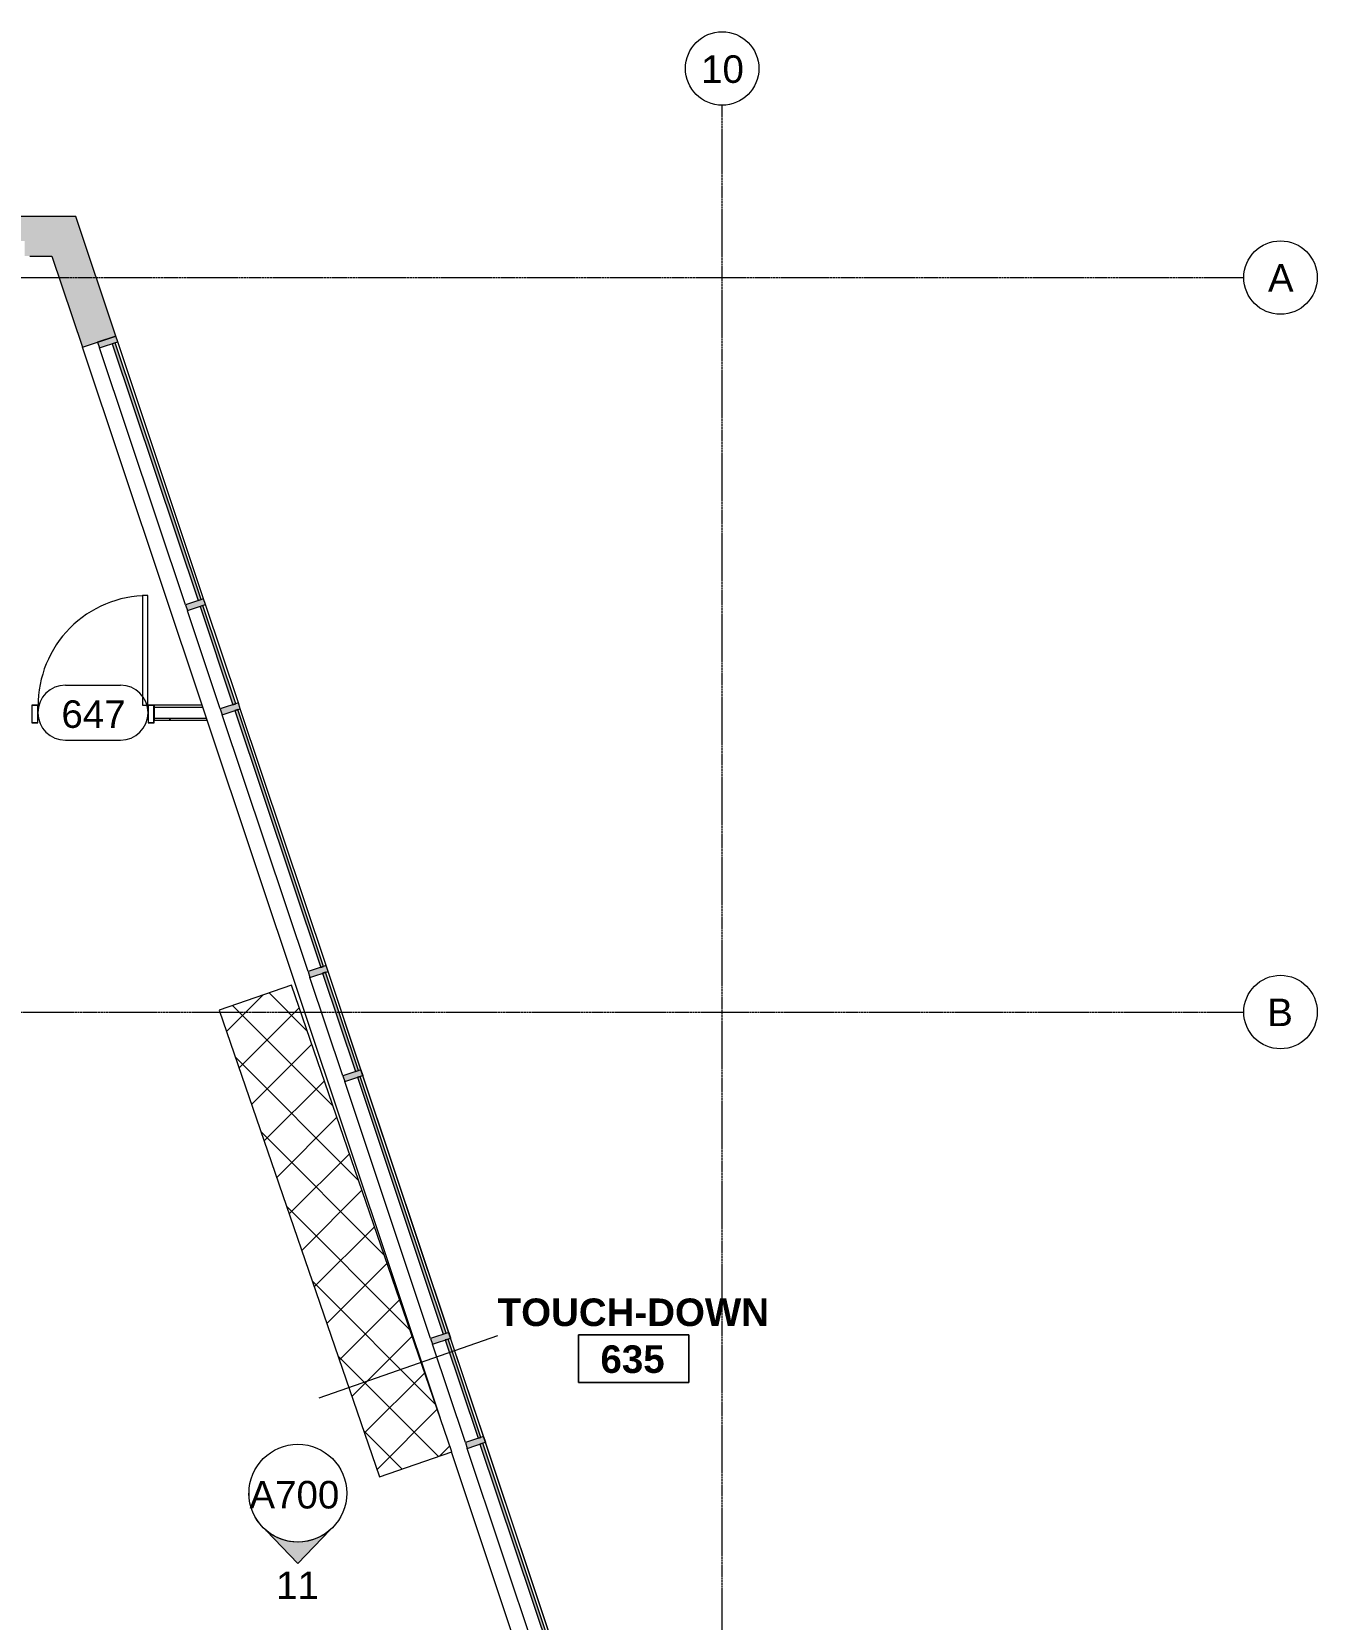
# Model space of a CAD drawing. Header units: inches. Extents: x 2468 to 5719, y -656 to 1380.
# Drawn here: x 4466 to 4886, y 862 to 1380 of the extents above; entities that cross this region are included whole.
import ezdxf

# ---------------------------------------------------------------- set-up
doc = ezdxf.new("R2010")
doc.units = ezdxf.units.IN
doc.header["$MEASUREMENT"] = 0
doc.linetypes.add('Grid Line 1_2_', pattern=[0.875, 0.5, -0.125, 0.125, -0.125])
for name, color, linetype, lineweight in [('7200-WISCONSIN-AVE-6TH-FLOOR-031418_dwg', 8, 'Continuous', 9), ('A-AREA-IDEN', 2, 'Continuous', 9), ('A-DOOR', 31, 'Continuous', 13), ('A-DOOR-FRAM', 31, 'Continuous', 20), ('A-DOOR-IDEN', 31, 'Continuous', 9), ('A-GLAZ-CURT', 52, 'Continuous', 9), ('A-GLAZ-CWMG', 51, 'Continuous', 13), ('A-WALL', 113, 'Continuous', 13), ('A-WALL-PATT', 111, 'Continuous', 13), ('Bb-cor', 7, 'Continuous', 9), ('Bb-mullion', 7, 'Continuous', 9), ('G-ANNO-SYMB', 111, 'Continuous', 9), ('I-WALL', 2, 'Continuous', 13), ('Q-CASE', 31, 'Continuous', 13), ('S-GRID', 1, 'Continuous', 9), ('S-GRID-IDEN', 1, 'Continuous', 9)]:
    doc.layers.add(name, color=color, linetype=linetype, lineweight=lineweight)
doc.styles.add('Arial_1', font='arial.ttf', dxfattribs={"height": 9})
doc.styles.add('Swis721 Lt BT', font='swissl.ttf', dxfattribs={"height": 9})
doc.styles.add('Swis721 Lt BT_B_1', font='', dxfattribs={"height": 9})
doc.styles.get('Swis721 Lt BT_B_1').set_extended_font_data('Swis721 Lt BT', bold=True)

# ---------------------------------------------------------------- blocks, each defined once
blk = doc.blocks.new('C-Counter Top - ADJ HEIGHT-6062465-6TH FLOOR CONSTRUCTION')
at = {"layer": 'Q-CASE', "lineweight": 9}
h = blk.add_hatch(dxfattribs=at)
h.set_pattern_fill('FP_6', color=256, style=0, pattern_type=2)
h.set_pattern_definition([(116.041, (-515.03, -4651.633), (-10.180678, -4.97447), []), (206.041, (-515.03, -4651.633), (4.97447, -10.180678), [])])
h.paths.add_polyline_path([(113.98, -25), (113.98, 0), (-47.26, 0), (-47.26, -25), (18.83, -25)], flags=0)
for p, q in [((113.98, 0), (-47.26, 0)), ((-47.26, 0), (-47.26, -25)), ((113.98, -25), (113.98, 0)), ((-47.26, -25), (113.98, -25))]:
    blk.add_line(p, q, dxfattribs=at)
blk = doc.blocks.new('Single Flush - OTJ_SOLIDFLUSH_ALUM-6376844-6TH FLOOR CONSTRUCTION')
at = {"layer": 'A-DOOR', "lineweight": 20}
for p, q in [((16.15625, 38.25), (16.15625, 2.4375)), ((17.90625, 38.25), (16.15625, 38.25)), ((17.90625, 2.4375), (17.90625, 38.25)), ((16.15625, 2.4375), (17.90625, 2.4375))]:
    blk.add_line(p, q, dxfattribs=at)
at = {"layer": 'A-DOOR', "lineweight": 9}
blk.add_arc((17.90625, 2.4375), 35.8125, 90, 180.5, dxfattribs=at)
at = {"layer": 'A-DOOR-FRAM'}
for p, q in [((-20, 2.4375), (-20, -3.3125)), ((-18, 2.4375), (-20, 2.4375)), ((-19.9375, 2.375), (-19.9375, -3.25)), ((-18.0625, 2.375), (-19.9375, 2.375)), ((-18.0625, -3.25), (-18.0625, 2.375)), ((-18, -3.3125), (-18, 2.4375)), ((18.000004, 2.4375), (18.000004, -3.3125)), ((20.000004, 2.4375), (18.000004, 2.4375)), ((18.062504, 2.375), (18.062504, -3.25)), ((19.937504, 2.375), (18.062504, 2.375)), ((19.937504, -3.25), (19.937504, 2.375)), ((20.000004, -3.3125), (20.000004, 2.4375)), ((-20, -3.3125), (-18, -3.3125)), ((-19.9375, -3.25), (-18.0625, -3.25)), ((18.000004, -3.3125), (20.000004, -3.3125)), ((18.062504, -3.25), (19.937504, -3.25))]:
    blk.add_line(p, q, dxfattribs=at)
blk = doc.blocks.new('System Panel - Glazed-6292513-6TH FLOOR CONSTRUCTION')
at = {"layer": 'A-GLAZ-CURT'}
blk.add_hatch(color=7, dxfattribs=at).paths.add_polyline_path([(44.25, -0.5), (44.25, 0.5), (-44.25, 0.5), (-44.25, -0.5)], flags=0)
at = {"layer": 'A-GLAZ-CURT', "color": 8, "lineweight": 20}
for p, q in [((44.25, 0.5), (-44.25, 0.5)), ((-44.25, 0.5), (-44.25, -0.5)), ((44.25, -0.5), (44.25, 0.5)), ((-44.25, -0.5), (44.25, -0.5))]:
    blk.add_line(p, q, dxfattribs=at)
blk = doc.blocks.new('Rectangular Mullion - 2_ x 6_ rectangular-6292514-6TH FLOOR CONSTRUCTION')
at = {"layer": 'A-GLAZ-CWMG', "lineweight": 9}
blk.add_hatch(color=7, dxfattribs=at).paths.add_polyline_path([(-2, 4.87), (-2, -1.38), (0, -1.38), (0, 4.87), (-1.76, 4.87)], flags=0)
at = {"layer": 'A-GLAZ-CWMG', "color": 8, "lineweight": 20}
for p, q in [((0, 4.87), (-2, 4.87)), ((-2, 4.87), (-2, -1.38)), ((0, -1.38), (0, 4.87)), ((-2, -1.38), (0, -1.38))]:
    blk.add_line(p, q, dxfattribs=at)
blk = doc.blocks.new('Rectangular Mullion - 2_ x 6_ rectangular-5910274-6TH FLOOR CONSTRUCTION')
at = {"layer": 'A-GLAZ-CWMG', "lineweight": 9}
for p, q in [((4516.58, 1193.18), (4488.52, 1277.12)), ((4522.51, 1195.16), (4494.45, 1279.1))]:
    blk.add_line(p, q, dxfattribs=at)
blk = doc.blocks.new('System Panel - Glazed-6292516-6TH FLOOR CONSTRUCTION')
at = {"layer": 'A-GLAZ-CURT'}
blk.add_hatch(color=7, dxfattribs=at).paths.add_polyline_path([(16.94, -0.5), (16.94, 0.5), (-16.94, 0.5), (-16.94, -0.5), (10.55, -0.5)], flags=0)
at = {"layer": 'A-GLAZ-CURT', "color": 8, "lineweight": 20}
for p, q in [((16.94, 0.5), (-16.94, 0.5)), ((-16.94, 0.5), (-16.94, -0.5)), ((16.94, -0.5), (16.94, 0.5)), ((-16.94, -0.5), (16.94, -0.5))]:
    blk.add_line(p, q, dxfattribs=at)
blk = doc.blocks.new('Rectangular Mullion - 2_ x 6_ rectangular-5910276-6TH FLOOR CONSTRUCTION')
at = {"layer": 'A-GLAZ-CWMG', "lineweight": 9}
for p, q in [((4533.88, 1161.14), (4523.14, 1193.27)), ((4527.95, 1159.16), (4517.21, 1191.28))]:
    blk.add_line(p, q, dxfattribs=at)
blk = doc.blocks.new('System Panel - Glazed-6292517-6TH FLOOR CONSTRUCTION')
at = {"layer": 'A-GLAZ-CURT'}
blk.add_hatch(color=7, dxfattribs=at).paths.add_polyline_path([(44.25, -0.5), (44.25, 0.5), (-44.25, 0.5), (-44.25, -0.5)], flags=0)
at = {"layer": 'A-GLAZ-CURT', "color": 8, "lineweight": 20}
for p, q in [((44.25, 0.5), (-44.25, 0.5)), ((-44.25, 0.5), (-44.25, -0.5)), ((44.25, -0.5), (44.25, 0.5)), ((-44.25, -0.5), (44.25, -0.5))]:
    blk.add_line(p, q, dxfattribs=at)
blk = doc.blocks.new('Rectangular Mullion - 2_ x 6_ rectangular-V4-6TH FLOOR CONSTRUCTION')
at = {"layer": 'A-GLAZ-CWMG', "lineweight": 9}
for p, q in [((4556.64, 1073.32), (4528.58, 1157.26)), ((4562.56, 1075.3), (4534.51, 1159.24))]:
    blk.add_line(p, q, dxfattribs=at)
blk = doc.blocks.new('System Panel - Glazed-6292518-6TH FLOOR CONSTRUCTION')
at = {"layer": 'A-GLAZ-CURT'}
blk.add_hatch(color=7, dxfattribs=at).paths.add_polyline_path([(16.94, -0.5), (16.94, 0.5), (-16.94, 0.5), (-16.94, -0.5), (5.85, -0.5)], flags=0)
at = {"layer": 'A-GLAZ-CURT', "color": 8, "lineweight": 20}
for p, q in [((16.94, 0.5), (-16.94, 0.5)), ((-16.94, 0.5), (-16.94, -0.5)), ((16.94, -0.5), (16.94, 0.5)), ((-16.94, -0.5), (16.94, -0.5))]:
    blk.add_line(p, q, dxfattribs=at)
blk = doc.blocks.new('Rectangular Mullion - 2_ x 6_ rectangular-V5-6TH FLOOR CONSTRUCTION')
at = {"layer": 'A-GLAZ-CWMG', "lineweight": 9}
for p, q in [((4568.01, 1039.3), (4557.27, 1071.43)), ((4573.94, 1041.28), (4563.2, 1073.41))]:
    blk.add_line(p, q, dxfattribs=at)
blk = doc.blocks.new('System Panel - Glazed-6292519-6TH FLOOR CONSTRUCTION')
at = {"layer": 'A-GLAZ-CURT'}
blk.add_hatch(color=7, dxfattribs=at).paths.add_polyline_path([(44.25, -0.5), (44.25, 0.5), (-44.25, 0.5), (-44.25, -0.5), (-1.53, -0.5)], flags=0)
at = {"layer": 'A-GLAZ-CURT', "color": 8, "lineweight": 20}
for p, q in [((44.25, 0.5), (-44.25, 0.5)), ((-44.25, 0.5), (-44.25, -0.5)), ((44.25, -0.5), (44.25, 0.5)), ((-44.25, -0.5), (44.25, -0.5))]:
    blk.add_line(p, q, dxfattribs=at)
blk = doc.blocks.new('System Panel - Glazed-6292520-6TH FLOOR CONSTRUCTION')
at = {"layer": 'A-GLAZ-CURT'}
blk.add_hatch(color=7, dxfattribs=at).paths.add_polyline_path([(16.94, -0.5), (16.94, 0.5), (-16.94, 0.5), (-16.94, -0.5), (5.85, -0.5)], flags=0)
at = {"layer": 'A-GLAZ-CURT', "color": 8, "lineweight": 20}
for p, q in [((16.94, 0.5), (-16.94, 0.5)), ((-16.94, 0.5), (-16.94, -0.5)), ((16.94, -0.5), (16.94, 0.5)), ((-16.94, -0.5), (16.94, -0.5))]:
    blk.add_line(p, q, dxfattribs=at)
blk = doc.blocks.new('System Panel - Glazed-6292521-6TH FLOOR CONSTRUCTION')
at = {"layer": 'A-GLAZ-CURT'}
blk.add_hatch(color=7, dxfattribs=at).paths.add_polyline_path([(44.25, -0.5), (44.25, 0.5), (-44.25, 0.5), (-44.25, -0.5)], flags=0)
at = {"layer": 'A-GLAZ-CURT', "color": 8, "lineweight": 20}
for p, q in [((44.25, 0.5), (-44.25, 0.5)), ((-44.25, 0.5), (-44.25, -0.5)), ((44.25, -0.5), (44.25, 0.5)), ((-44.25, -0.5), (44.25, -0.5))]:
    blk.add_line(p, q, dxfattribs=at)
blk = doc.blocks.new('Rectangular Mullion - 2_ x 6_ rectangular-V6-6TH FLOOR CONSTRUCTION')
at = {"layer": 'A-GLAZ-CWMG', "lineweight": 9}
for p, q in [((4642.68, 835.59), (4614.63, 919.52)), ((4636.76, 833.61), (4608.7, 917.54))]:
    blk.add_line(p, q, dxfattribs=at)
blk = doc.blocks.new('Rectangular Mullion - 2_ x 6_ rectangular-6292512-6TH FLOOR CONSTRUCTION')
at = {"layer": 'A-GLAZ-CWMG', "lineweight": 9}
blk.add_hatch(color=7, dxfattribs=at).paths.add_polyline_path([(1, 4.87), (1, -1.38), (-1, -1.38), (-1, 4.87)], flags=0)
at = {"layer": 'A-GLAZ-CWMG', "color": 8, "lineweight": 20}
for p, q in [((-1, 4.87), (1, 4.87)), ((-1, -1.38), (-1, 4.87)), ((1, 4.87), (1, -1.38)), ((1, -1.38), (-1, -1.38))]:
    blk.add_line(p, q, dxfattribs=at)
blk = doc.blocks.new('7200-WISCONSIN-AVE-6TH-FLOOR-031418_dwg-5450642-6TH FLOOR CONSTRUCTION')
at = {"layer": 'Bb-cor'}
blk.add_line((4574.57, 1039.38), (4563.2, 1073.41), dxfattribs=at)
at = {"layer": 'Bb-cor', "flags": 128}
for points in [[(4614.64, 919.53), (4603.26, 953.55), (4573.94, 1041.28)], [(4643.33, 833.7), (4654.7, 799.67), (4643.33, 833.7), (4614, 921.42)]]:
    blk.add_lwpolyline(points, dxfattribs=at)
at = {"layer": 'Bb-mullion'}
for p, q in [((4573.94, 1041.28), (4574.57, 1039.38)), ((4602.63, 955.45), (4603.26, 953.55)), ((4614, 921.42), (4614.64, 919.53))]:
    blk.add_line(p, q, dxfattribs=at)
blk = doc.blocks.new('Elevation - Filled Arrow 2-347888-6TH FLOOR CONSTRUCTION')
at = {"layer": 'G-ANNO-SYMB'}
blk.add_circle((0, 0), 0.1664, dxfattribs=at)
blk = doc.blocks.new('Elevation - Filled Arrow-151867-6TH FLOOR CONSTRUCTION')
at = {"layer": 'G-ANNO-SYMB'}
h = blk.add_hatch(color=256, dxfattribs=at)
edge = h.paths.add_edge_path(flags=0)
edge.add_line((0, 0.2393), (0.1103, 0.1247))
edge.add_arc((-0.0002, -0.0002), 0.1667, 48.498, 130.5571)
edge.add_line((-0.1085, 0.1265), (0, 0.2393))
for p, q in [((0, 0.2393), (-0.1085, 0.1265)), ((-0.1084, 0.1266), (0, 0.2393)), ((0, 0.2393), (-0.1084, 0.1266)), ((0, 0.2393), (0.11, 0.1249)), ((0.1103, 0.1247), (0, 0.2393))]:
    blk.add_line(p, q, dxfattribs=at)
blk.add_arc((-0.0002, -0.0002), 0.1667, 48.498, 130.5571, dxfattribs=at)
blk.add_ellipse((-0.0002, -0.0001), major_axis=(-0.1667, 0), ratio=0.999376, start_param=3.141593, end_param=6.283185, dxfattribs=at)
blk = doc.blocks.new('Room Tag - Room Name and Number-3379422-6TH FLOOR CONSTRUCTION')
at = {"layer": 'A-AREA-IDEN'}
for p, q in [((-0.1881, -0.1636), (-0.1881, -0.0018)), ((-0.1881, -0.0018), (0.1869, -0.0018)), ((0.1869, -0.0018), (-0.1881, -0.0018)), ((-0.1881, -0.0018), (-0.1881, -0.1636)), ((0.1869, -0.0018), (0.1869, -0.1636)), ((0.1869, -0.1636), (0.1869, -0.0018)), ((0.1869, -0.1636), (-0.1881, -0.1636)), ((-0.1881, -0.1636), (0.1869, -0.1636))]:
    blk.add_line(p, q, dxfattribs=at)
blk = doc.blocks.new('Door Tag - Door Tag-41184-6TH FLOOR CONSTRUCTION')
at = {"layer": 'A-DOOR-IDEN'}
for p, q in [((-0.09375, 0.09375), (0.09375, 0.09375)), ((-0.09375, -0.09375), (0.09375, -0.09375))]:
    blk.add_line(p, q, dxfattribs=at)
for centre, start, end in [((-0.09375, 0), 90, 270), ((0.09375, 0), 270, 90)]:
    blk.add_arc(centre, 0.09375, start, end, dxfattribs=at)
blk = doc.blocks.new('Grid - Grid Head - Circle-50561-6TH FLOOR CONSTRUCTION')
at = {"layer": 'S-GRID-IDEN'}
blk.add_circle((0, 0), 0.125, dxfattribs=at)

msp = doc.modelspace()

# ---------------------------------------------------------------- hatches: boundary and pattern name
at = {"layer": 'A-WALL-PATT', "lineweight": 9}
h = msp.add_hatch(color=7, dxfattribs=at)
h.paths.add_polyline_path([(4438.13, 1307.13), (4440, 1307.13), (4440, 1312.12), (4464, 1312.12), (4464, 1307.13), (4485.08, 1307.13), (4480.74, 1320.13), (4432, 1320.13), (4432, 1307.13)], flags=0)
h.paths.add_polyline_path([(3032, 1307.13), (3032, 1320.13), (2992.74, 1320.13), (2992.74, 1307.13), (3019.12, 1307.13)], flags=0)
h = msp.add_hatch(color=7, dxfattribs=at)
h.paths.add_polyline_path([(4814.96, 320.13), (4808.99, 338), (4798.08, 334.36), (4802.83, 320.13)], flags=0)
h.paths.add_polyline_path([(4482.91, 1277.35), (4493.82, 1281), (4485.08, 1307.13), (4472.95, 1307.13), (4480.74, 1283.84)], flags=0)
h = msp.add_hatch(dxfattribs=at)
h.set_pattern_fill('FP_2', color=256, style=0, pattern_type=2)
h.set_pattern_definition([(0, (0, 0), (30.72, 7.68), [1.267, -21.773, 1.267, -21.773, -122.88]), (0, (0, 0), (30.72, 7.68), [-46.08, 1.267, -44.813, 1.267, -21.773, -53.76]), (0, (0, 0), (30.72, 7.68), [-115.2, 1.267, -14.093, 1.267, -37.133]), (120, (11.52, 3.84), (-22.011075, 22.7643), [1.267, -21.773, 1.267, -21.773, -122.88]), (120, (11.52, 3.84), (-22.011075, 22.7643), [-46.08, 1.267, -44.813, 1.267, -21.773, -53.76]), (120, (11.52, 3.84), (-22.011075, 22.7643), [-115.2, 1.267, -14.093, 1.267, -37.133]), (240, (15.36, 19.2), (-8.708925, -30.4443), [1.267, -21.773, 1.267, -21.773, -122.88]), (240, (15.36, 19.2), (-8.708925, -30.4443), [-46.08, 1.267, -44.813, 1.267, -21.773, -53.76]), (240, (15.36, 19.2), (-8.708925, -30.4443), [-115.2, 1.267, -14.093, 1.267, -37.133])])
h.paths.add_polyline_path([(4523.63, 1155.52), (4523.42, 1156.14), (4506.35, 1156.14), (4506.35, 1155.52), (4523.42, 1155.52)], flags=0)
h.paths.add_polyline_path([(4346.11, 1155.52), (4346.11, 1155.52), (4346.11, 1156.14), (4342.61, 1156.14), (4342.61, 1155.52)], flags=0)
h.paths.add_polyline_path([(4210.54, 1155.52), (4216.35, 1155.52), (4216.35, 1156.14), (4208.35, 1156.14), (4208.35, 1155.52), (4209.91, 1155.52)], flags=0)
h.paths.add_polyline_path([(4082.07, 1155.52), (4082.08, 1155.52), (4082.07, 1156.14), (4079.4, 1156.14), (4079.4, 1155.52)], flags=0)
h.paths.add_polyline_path([(3952.81, 1155.52), (3954.63, 1155.52), (3954.63, 1156.14), (3948.56, 1156.14), (3948.56, 1155.52), (3952.5, 1155.52)], flags=0)

# ---------------------------------------------------------------- linework, layer by layer
at = {"layer": 'A-AREA-IDEN'}
msp.add_line((4560.31, 934.11), (4618.63, 954.43), dxfattribs=at)
at = {"layer": 'A-WALL', "color": 8, "lineweight": 20}
for p, q in [((4480.74, 1320.13), (4432, 1320.13)), ((4493.82, 1281), (4480.74, 1320.13)), ((4465.74, 1307.13), (4472.95, 1307.13)), ((4472.95, 1307.13), (4482.91, 1277.35)), ((4482.91, 1277.35), (4493.82, 1281))]:
    msp.add_line(p, q, dxfattribs=at)
at = {"layer": 'A-WALL', "lineweight": 9}
for p, q in [((4522, 1160.39), (4482.91, 1277.35)), ((4599.9, 927.32), (4523.63, 1155.52)), ((4631.3, 833.34), (4603.55, 916.38))]:
    msp.add_line(p, q, dxfattribs=at)
at = {"layer": 'A-WALL'}
for p, q in [((4506.35, 1159.77), (4522.21, 1159.77)), ((4506.35, 1156.14), (4523.42, 1156.14))]:
    msp.add_line(p, q, dxfattribs=at)
at = {"layer": 'I-WALL'}
for p, q in [((4522, 1160.39), (4506.35, 1160.39)), ((4506.35, 1160.39), (4506.35, 1155.52)), ((4523.63, 1155.52), (4522, 1160.39)), ((4506.35, 1155.52), (4523.63, 1155.52))]:
    msp.add_line(p, q, dxfattribs=at)
at = {"layer": 'S-GRID', "linetype": 'Grid Line 1_2_'}
for p, q in [((4692, -16.1), (4692, 1356.46)), ((3004.37, 1300.13), (4862.49, 1300.13)), ((2467.88, 1060.12), (4862.49, 1060.12))]:
    msp.add_line(p, q, dxfattribs=at)

# ---------------------------------------------------------------- block references
at = {"layer": '7200-WISCONSIN-AVE-6TH-FLOOR-031418_dwg', "color": 7}
msp.add_blockref('7200-WISCONSIN-AVE-6TH-FLOOR-031418_dwg-5450642-6TH FLOOR CONSTRUCTION', (0, 0), dxfattribs=at)
msp.add_blockref('7200-WISCONSIN-AVE-6TH-FLOOR-031418_dwg-5450642-6TH FLOOR CONSTRUCTION', (0, 0), dxfattribs=at)
msp.add_blockref('7200-WISCONSIN-AVE-6TH-FLOOR-031418_dwg-5450642-6TH FLOOR CONSTRUCTION', (0, 0), dxfattribs=at)
at = {"layer": 'A-AREA-IDEN', "xscale": 95.99999999999994, "yscale": 95.99999999999994, "zscale": 95.99999999999994}
msp.add_blockref('Room Tag - Room Name and Number-3379422-6TH FLOOR CONSTRUCTION', (4663.13, 954.8), dxfattribs=at)
at = {"layer": 'A-DOOR'}
msp.add_blockref('Single Flush - OTJ_SOLIDFLUSH_ALUM-6376844-6TH FLOOR CONSTRUCTION', (4486.35, 1157.95), dxfattribs=at)
at = {"layer": 'A-DOOR-IDEN', "xscale": 95.99999999999994, "yscale": 95.99999999999994, "zscale": 95.99999999999994}
msp.add_blockref('Door Tag - Door Tag-41184-6TH FLOOR CONSTRUCTION', (4486.35, 1157.95), dxfattribs=at)
at = {"layer": 'A-GLAZ-CURT', "rotation": 288.4809150346402}
for name, p in [('System Panel - Glazed-6292513-6TH FLOOR CONSTRUCTION', (4507.17, 1236.69)), ('System Panel - Glazed-6292516-6TH FLOOR CONSTRUCTION', (4527.2, 1176.77)), ('System Panel - Glazed-6292517-6TH FLOOR CONSTRUCTION', (4547.23, 1116.84)), ('System Panel - Glazed-6292518-6TH FLOOR CONSTRUCTION', (4567.26, 1056.91)), ('System Panel - Glazed-6292519-6TH FLOOR CONSTRUCTION', (4587.29, 996.98)), ('System Panel - Glazed-6292520-6TH FLOOR CONSTRUCTION', (4607.32, 937.05)), ('System Panel - Glazed-6292521-6TH FLOOR CONSTRUCTION', (4627.35, 877.12))]:
    msp.add_blockref(name, p, dxfattribs=at)
at = {"layer": 'A-GLAZ-CWMG', "lineweight": 9, "rotation": 108.4809150346402}
msp.add_blockref('Rectangular Mullion - 2_ x 6_ rectangular-6292514-6TH FLOOR CONSTRUCTION', (4492.51, 1280.56), dxfattribs=at)
at = {"layer": 'A-GLAZ-CWMG', "lineweight": 9}
for name, p in [('Rectangular Mullion - 2_ x 6_ rectangular-5910274-6TH FLOOR CONSTRUCTION', (0, 0)), ('Rectangular Mullion - 2_ x 6_ rectangular-5910276-6TH FLOOR CONSTRUCTION', (0, 0)), ('Rectangular Mullion - 2_ x 6_ rectangular-V4-6TH FLOOR CONSTRUCTION', (0, 0)), ('Rectangular Mullion - 2_ x 6_ rectangular-V5-6TH FLOOR CONSTRUCTION', (0, 0)), ('Rectangular Mullion - 2_ x 6_ rectangular-5910274-6TH FLOOR CONSTRUCTION', (80.12, -239.72)), ('Rectangular Mullion - 2_ x 6_ rectangular-5910276-6TH FLOOR CONSTRUCTION', (80.12, -239.72)), ('Rectangular Mullion - 2_ x 6_ rectangular-V6-6TH FLOOR CONSTRUCTION', (0, 0))]:
    msp.add_blockref(name, p, dxfattribs=at)
at = {"layer": 'A-GLAZ-CWMG', "lineweight": 9, "extrusion": (0, 0, -1), "rotation": 251.5190849653598}
for p in [(-4521.52, 1193.78), (-4532.89, 1159.75), (-4561.58, 1073.92), (-4572.95, 1039.9), (-4601.64, 954.06), (-4613.01, 920.04)]:
    msp.add_blockref('Rectangular Mullion - 2_ x 6_ rectangular-6292512-6TH FLOOR CONSTRUCTION', p, dxfattribs=at)
at = {"layer": 'G-ANNO-SYMB', "xscale": 95.99999999999994, "yscale": 95.99999999999994, "zscale": 95.99999999999994, "rotation": 269.9999999999992}
msp.add_blockref('Elevation - Filled Arrow 2-347888-6TH FLOOR CONSTRUCTION', (4553.33, 902.89), dxfattribs=at)
at = {"layer": 'G-ANNO-SYMB', "extrusion": (0, 0, -1), "xscale": 95.99999999999994, "yscale": 95.99999999999994, "zscale": 95.99999999999994, "rotation": 180}
msp.add_blockref('Elevation - Filled Arrow-151867-6TH FLOOR CONSTRUCTION', (-4553.33, 902.89), dxfattribs=at)
at = {"layer": 'Q-CASE', "lineweight": 9, "rotation": 288.9592449093407}
msp.add_blockref('C-Counter Top - ADJ HEIGHT-6062465-6TH FLOOR CONSTRUCTION', (4566.61, 1024.21), dxfattribs=at)
at = {"layer": 'S-GRID-IDEN', "xscale": 95.99999999999994, "yscale": 95.99999999999994, "zscale": 95.99999999999994}
msp.add_blockref('Grid - Grid Head - Circle-50561-6TH FLOOR CONSTRUCTION', (4692, 1368.46), dxfattribs=at)
at = {"layer": 'S-GRID-IDEN', "xscale": 95.99999999999994, "yscale": 95.99999999999994, "zscale": 95.99999999999994, "rotation": 269.9999999999994}
for p in [(4874.49, 1300.13), (4874.49, 1060.12)]:
    msp.add_blockref('Grid - Grid Head - Circle-50561-6TH FLOOR CONSTRUCTION', p, dxfattribs=at)

# ---------------------------------------------------------------- texts
at = {"layer": 'A-AREA-IDEN', "char_height": 9, "attachment_point": 1, "style": 'Swis721 Lt BT_B_1'}
for s, insert, width in [('TOUCH-DOWN', (4618.63, 966.52), 107.565), ('635', (4652.23, 951.2), 25.452)]:
    msp.add_mtext(s, dxfattribs=dict(at, insert=insert, width=width))
at = {"layer": 'A-DOOR-IDEN', "insert": (4476.05, 1161.98), "char_height": 9, "width": 24.543, "attachment_point": 1, "style": 'Swis721 Lt BT'}
msp.add_mtext('647', dxfattribs=at)
at = {"layer": 'G-ANNO-SYMB', "char_height": 9, "attachment_point": 1}
for s, insert, width, style in [('A700', (4537.51, 906.9), 35.754, 'Arial_1'), ('11', (4546.22, 877.28), 16.362, 'Swis721 Lt BT')]:
    msp.add_mtext(s, dxfattribs=dict(at, insert=insert, width=width, style=style))
at = {"layer": 'S-GRID-IDEN', "char_height": 9, "attachment_point": 1, "style": 'Swis721 Lt BT'}
for s, insert, width in [('10', (4685.12, 1372.75), 16.362), ('A', (4870.39, 1304.52), 9.393), ('B', (4870.15, 1064.51), 9.999)]:
    msp.add_mtext(s, dxfattribs=dict(at, insert=insert, width=width))

doc.saveas('drawing.dxf')
